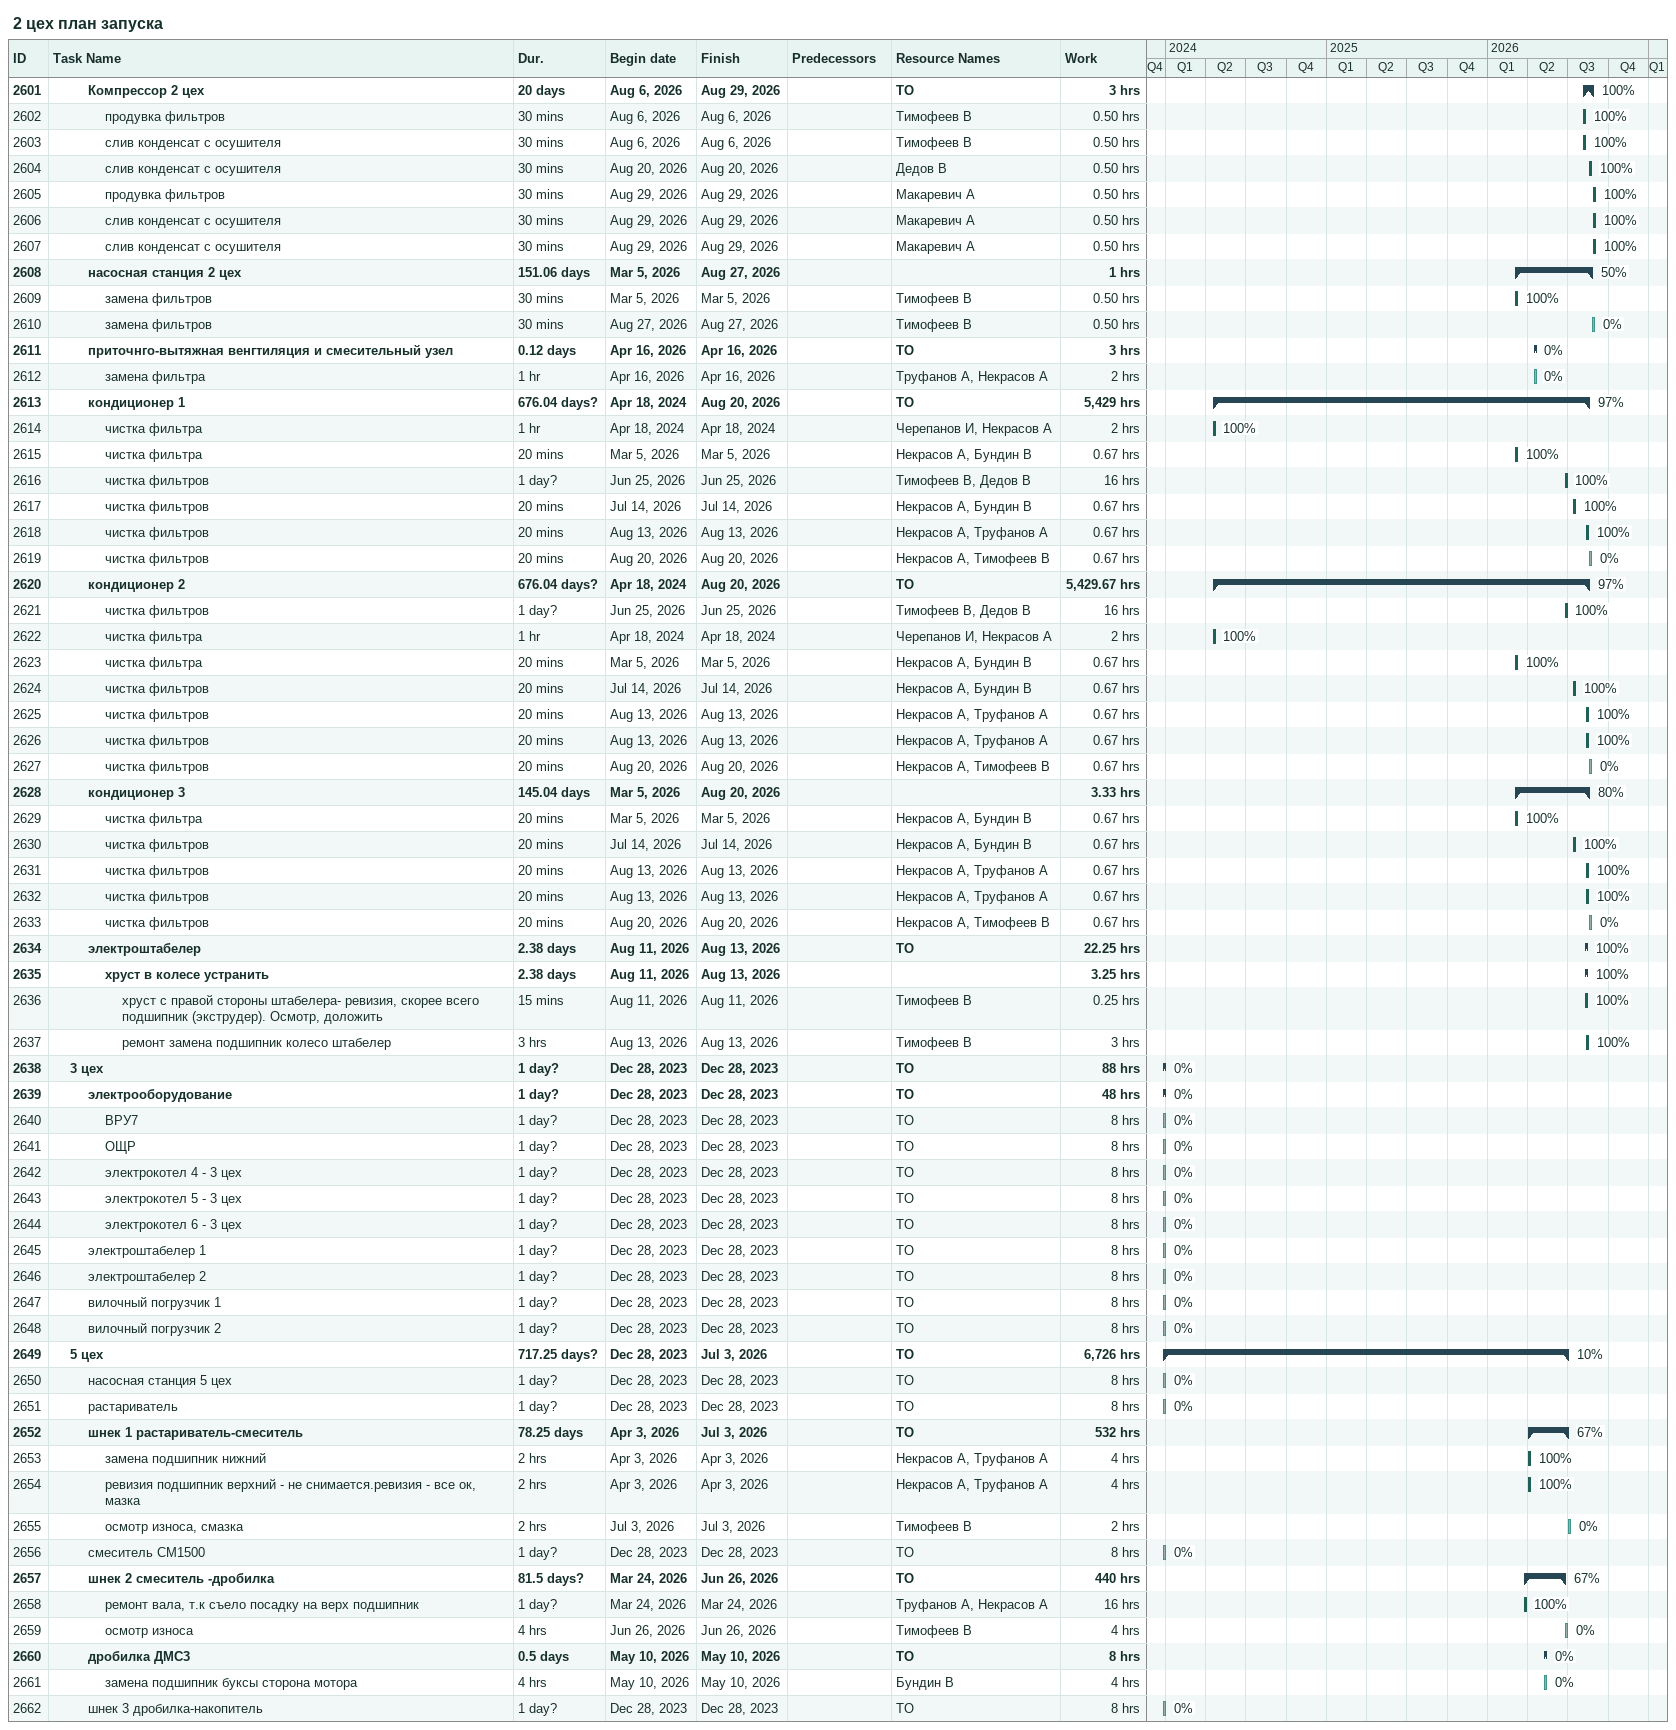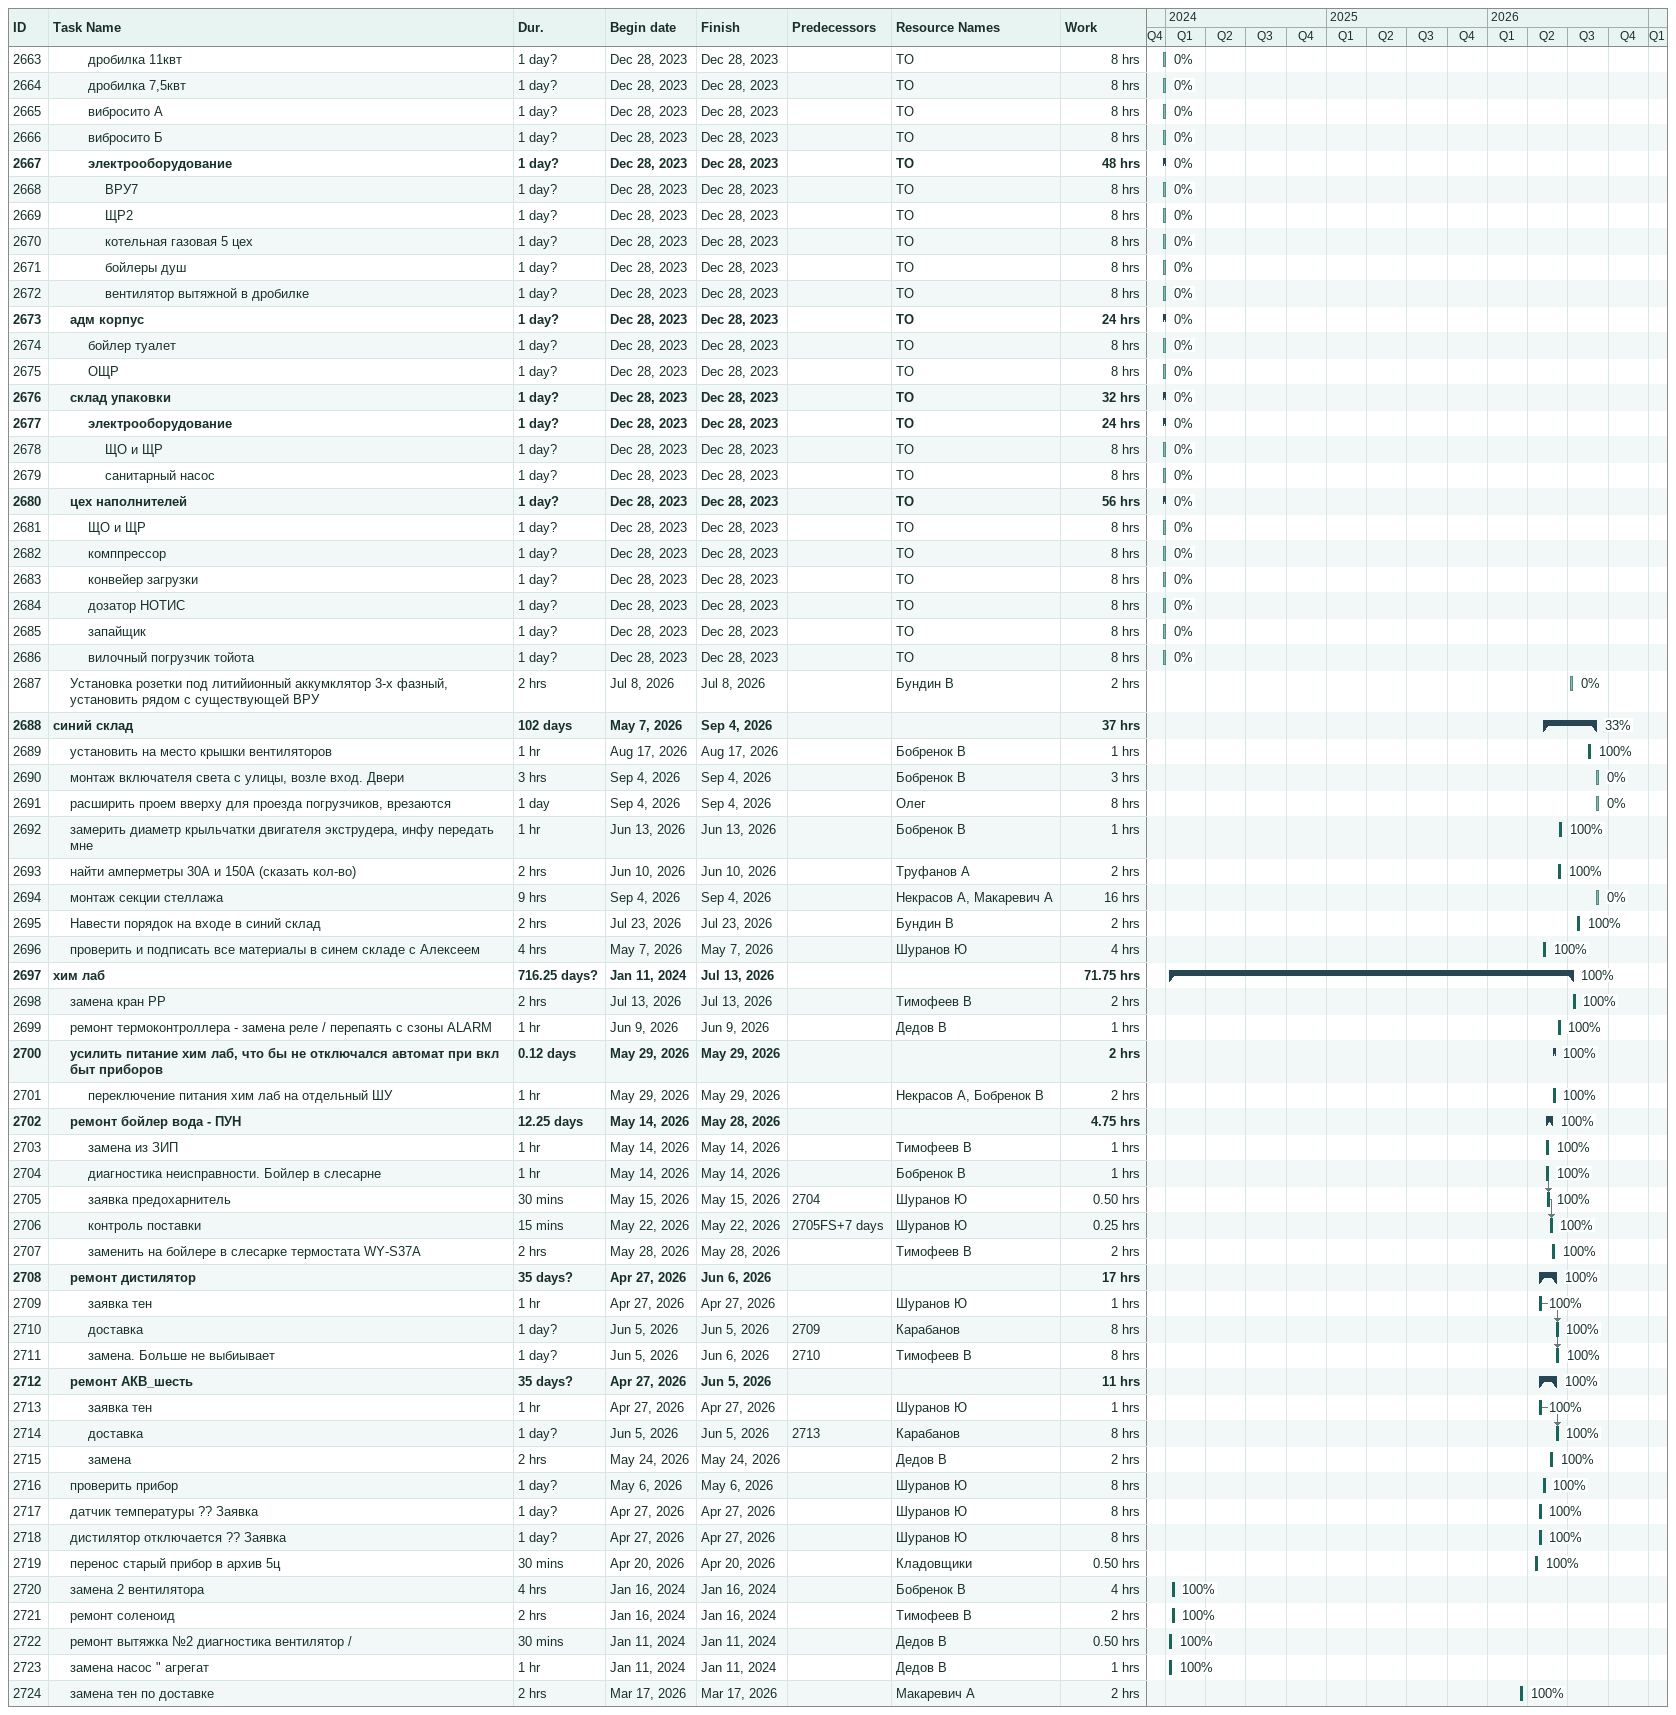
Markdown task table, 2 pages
2 цех план запуска

| ID | Level | Task | Duration | Start | Finish | Predecessors | Resources | % complete | Work (h) |
|---|---|---|---|---|---|---|---|---|---|
| 2601 | 3 | **Компрессор 2 цех** | 20d | 2026-08-06 | 2026-08-29 |  | ТО | 100 | 3 |
| 2602 | 4 | продувка фильтров | 30min | 2026-08-06 | 2026-08-06 |  | Тимофеев В | 100 | 0.50 |
| 2603 | 4 | слив конденсат с осушителя | 30min | 2026-08-06 | 2026-08-06 |  | Тимофеев В | 100 | 0.50 |
| 2604 | 4 | слив конденсат с осушителя | 30min | 2026-08-20 | 2026-08-20 |  | Дедов В | 100 | 0.50 |
| 2605 | 4 | продувка фильтров | 30min | 2026-08-29 | 2026-08-29 |  | Макаревич А | 100 | 0.50 |
| 2606 | 4 | слив конденсат с осушителя | 30min | 2026-08-29 | 2026-08-29 |  | Макаревич А | 100 | 0.50 |
| 2607 | 4 | слив конденсат с осушителя | 30min | 2026-08-29 | 2026-08-29 |  | Макаревич А | 100 | 0.50 |
| 2608 | 3 | **насосная станция 2 цех** | 151.06d | 2026-03-05 | 2026-08-27 |  |  | 50 | 1 |
| 2609 | 4 | замена фильтров | 30min | 2026-03-05 | 2026-03-05 |  | Тимофеев В | 100 | 0.50 |
| 2610 | 4 | замена фильтров | 30min | 2026-08-27 | 2026-08-27 |  | Тимофеев В | 0 | 0.50 |
| 2611 | 3 | **приточнго-вытяжная венгтиляция и смесительный узел** | 0.12d | 2026-04-16 | 2026-04-16 |  | ТО | 0 | 3 |
| 2612 | 4 | замена фильтра | 1h | 2026-04-16 | 2026-04-16 |  | Труфанов А, Некрасов А | 0 | 2 |
| 2613 | 3 | **кондиционер 1** | 676.04d? | 2024-04-18 | 2026-08-20 |  | ТО | 97 | 5429 |
| 2614 | 4 | чистка фильтра | 1h | 2024-04-18 | 2024-04-18 |  | Черепанов И, Некрасов А | 100 | 2 |
| 2615 | 4 | чистка фильтра | 20min | 2026-03-05 | 2026-03-05 |  | Некрасов А, Бундин В | 100 | 0.67 |
| 2616 | 4 | чистка фильтров | 1d? | 2026-06-25 | 2026-06-25 |  | Тимофеев В, Дедов В | 100 | 16 |
| 2617 | 4 | чистка фильтров | 20min | 2026-07-14 | 2026-07-14 |  | Некрасов А, Бундин В | 100 | 0.67 |
| 2618 | 4 | чистка фильтров | 20min | 2026-08-13 | 2026-08-13 |  | Некрасов А, Труфанов А | 100 | 0.67 |
| 2619 | 4 | чистка фильтров | 20min | 2026-08-20 | 2026-08-20 |  | Некрасов А, Тимофеев В | 0 | 0.67 |
| 2620 | 3 | **кондиционер 2** | 676.04d? | 2024-04-18 | 2026-08-20 |  | ТО | 97 | 5429.67 |
| 2621 | 4 | чистка фильтров | 1d? | 2026-06-25 | 2026-06-25 |  | Тимофеев В, Дедов В | 100 | 16 |
| 2622 | 4 | чистка фильтра | 1h | 2024-04-18 | 2024-04-18 |  | Черепанов И, Некрасов А | 100 | 2 |
| 2623 | 4 | чистка фильтра | 20min | 2026-03-05 | 2026-03-05 |  | Некрасов А, Бундин В | 100 | 0.67 |
| 2624 | 4 | чистка фильтров | 20min | 2026-07-14 | 2026-07-14 |  | Некрасов А, Бундин В | 100 | 0.67 |
| 2625 | 4 | чистка фильтров | 20min | 2026-08-13 | 2026-08-13 |  | Некрасов А, Труфанов А | 100 | 0.67 |
| 2626 | 4 | чистка фильтров | 20min | 2026-08-13 | 2026-08-13 |  | Некрасов А, Труфанов А | 100 | 0.67 |
| 2627 | 4 | чистка фильтров | 20min | 2026-08-20 | 2026-08-20 |  | Некрасов А, Тимофеев В | 0 | 0.67 |
| 2628 | 3 | **кондиционер 3** | 145.04d | 2026-03-05 | 2026-08-20 |  |  | 80 | 3.33 |
| 2629 | 4 | чистка фильтра | 20min | 2026-03-05 | 2026-03-05 |  | Некрасов А, Бундин В | 100 | 0.67 |
| 2630 | 4 | чистка фильтров | 20min | 2026-07-14 | 2026-07-14 |  | Некрасов А, Бундин В | 100 | 0.67 |
| 2631 | 4 | чистка фильтров | 20min | 2026-08-13 | 2026-08-13 |  | Некрасов А, Труфанов А | 100 | 0.67 |
| 2632 | 4 | чистка фильтров | 20min | 2026-08-13 | 2026-08-13 |  | Некрасов А, Труфанов А | 100 | 0.67 |
| 2633 | 4 | чистка фильтров | 20min | 2026-08-20 | 2026-08-20 |  | Некрасов А, Тимофеев В | 0 | 0.67 |
| 2634 | 3 | **электроштабелер** | 2.38d | 2026-08-11 | 2026-08-13 |  | ТО | 100 | 22.25 |
| 2635 | 4 | **хруст в колесе устранить** | 2.38d | 2026-08-11 | 2026-08-13 |  |  | 100 | 3.25 |
| 2636 | 5 | хруст с правой стороны штабелера- ревизия, скорее всего подшипник (экструдер). Осмотр, доложить | 15min | 2026-08-11 | 2026-08-11 |  | Тимофеев В | 100 | 0.25 |
| 2637 | 5 | ремонт замена подшипник колесо штабелер | 3h | 2026-08-13 | 2026-08-13 |  | Тимофеев В | 100 | 3 |
| 2638 | 2 | **3 цех** | 1d? | 2023-12-28 | 2023-12-28 |  | ТО | 0 | 88 |
| 2639 | 3 | **электрооборудование** | 1d? | 2023-12-28 | 2023-12-28 |  | ТО | 0 | 48 |
| 2640 | 4 | ВРУ7 | 1d? | 2023-12-28 | 2023-12-28 |  | ТО | 0 | 8 |
| 2641 | 4 | ОЩР | 1d? | 2023-12-28 | 2023-12-28 |  | ТО | 0 | 8 |
| 2642 | 4 | электрокотел 4 - 3 цех | 1d? | 2023-12-28 | 2023-12-28 |  | ТО | 0 | 8 |
| 2643 | 4 | электрокотел 5 - 3 цех | 1d? | 2023-12-28 | 2023-12-28 |  | ТО | 0 | 8 |
| 2644 | 4 | электрокотел 6 - 3 цех | 1d? | 2023-12-28 | 2023-12-28 |  | ТО | 0 | 8 |
| 2645 | 3 | электроштабелер 1 | 1d? | 2023-12-28 | 2023-12-28 |  | ТО | 0 | 8 |
| 2646 | 3 | электроштабелер 2 | 1d? | 2023-12-28 | 2023-12-28 |  | ТО | 0 | 8 |
| 2647 | 3 | вилочный погрузчик 1 | 1d? | 2023-12-28 | 2023-12-28 |  | ТО | 0 | 8 |
| 2648 | 3 | вилочный погрузчик 2 | 1d? | 2023-12-28 | 2023-12-28 |  | ТО | 0 | 8 |
| 2649 | 2 | **5 цех** | 717.25d? | 2023-12-28 | 2026-07-03 |  | ТО | 10 | 6726 |
| 2650 | 3 | насосная станция 5 цех | 1d? | 2023-12-28 | 2023-12-28 |  | ТО | 0 | 8 |
| 2651 | 3 | растариватель | 1d? | 2023-12-28 | 2023-12-28 |  | ТО | 0 | 8 |
| 2652 | 3 | **шнек 1 растариватель-смеситель** | 78.25d | 2026-04-03 | 2026-07-03 |  | ТО | 67 | 532 |
| 2653 | 4 | замена подшипник нижний | 2h | 2026-04-03 | 2026-04-03 |  | Некрасов А, Труфанов А | 100 | 4 |
| 2654 | 4 | ревизия подшипник верхний - не снимается.ревизия - все ок, мазка | 2h | 2026-04-03 | 2026-04-03 |  | Некрасов А, Труфанов А | 100 | 4 |
| 2655 | 4 | осмотр износа, смазка | 2h | 2026-07-03 | 2026-07-03 |  | Тимофеев В | 0 | 2 |
| 2656 | 3 | смеситель СМ1500 | 1d? | 2023-12-28 | 2023-12-28 |  | ТО | 0 | 8 |
| 2657 | 3 | **шнек 2 смеситель -дробилка** | 81.5d? | 2026-03-24 | 2026-06-26 |  | ТО | 67 | 440 |
| 2658 | 4 | ремонт вала, т.к съело посадку на верх подшипник | 1d? | 2026-03-24 | 2026-03-24 |  | Труфанов А, Некрасов А | 100 | 16 |
| 2659 | 4 | осмотр износа | 4h | 2026-06-26 | 2026-06-26 |  | Тимофеев В | 0 | 4 |
| 2660 | 3 | **дробилка ДМС3** | 0.5d | 2026-05-10 | 2026-05-10 |  | ТО | 0 | 8 |
| 2661 | 4 | замена подшипник буксы сторона мотора | 4h | 2026-05-10 | 2026-05-10 |  | Бундин В | 0 | 4 |
| 2662 | 3 | шнек 3 дробилка-накопитель | 1d? | 2023-12-28 | 2023-12-28 |  | ТО | 0 | 8 |
| 2663 | 3 | дробилка 11квт | 1d? | 2023-12-28 | 2023-12-28 |  | ТО | 0 | 8 |
| 2664 | 3 | дробилка 7,5квт | 1d? | 2023-12-28 | 2023-12-28 |  | ТО | 0 | 8 |
| 2665 | 3 | вибросито А | 1d? | 2023-12-28 | 2023-12-28 |  | ТО | 0 | 8 |
| 2666 | 3 | вибросито Б | 1d? | 2023-12-28 | 2023-12-28 |  | ТО | 0 | 8 |
| 2667 | 3 | **электрооборудование** | 1d? | 2023-12-28 | 2023-12-28 |  | ТО | 0 | 48 |
| 2668 | 4 | ВРУ7 | 1d? | 2023-12-28 | 2023-12-28 |  | ТО | 0 | 8 |
| 2669 | 4 | ЩР2 | 1d? | 2023-12-28 | 2023-12-28 |  | ТО | 0 | 8 |
| 2670 | 4 | котельная газовая 5 цех | 1d? | 2023-12-28 | 2023-12-28 |  | ТО | 0 | 8 |
| 2671 | 4 | бойлеры душ | 1d? | 2023-12-28 | 2023-12-28 |  | ТО | 0 | 8 |
| 2672 | 4 | вентилятор вытяжной в дробилке | 1d? | 2023-12-28 | 2023-12-28 |  | ТО | 0 | 8 |
| 2673 | 2 | **адм корпус** | 1d? | 2023-12-28 | 2023-12-28 |  | ТО | 0 | 24 |
| 2674 | 3 | бойлер туалет | 1d? | 2023-12-28 | 2023-12-28 |  | ТО | 0 | 8 |
| 2675 | 3 | ОЩР | 1d? | 2023-12-28 | 2023-12-28 |  | ТО | 0 | 8 |
| 2676 | 2 | **склад упаковки** | 1d? | 2023-12-28 | 2023-12-28 |  | ТО | 0 | 32 |
| 2677 | 3 | **электрооборудование** | 1d? | 2023-12-28 | 2023-12-28 |  | ТО | 0 | 24 |
| 2678 | 4 | ЩО и ЩР | 1d? | 2023-12-28 | 2023-12-28 |  | ТО | 0 | 8 |
| 2679 | 4 | санитарный насос | 1d? | 2023-12-28 | 2023-12-28 |  | ТО | 0 | 8 |
| 2680 | 2 | **цех наполнителей** | 1d? | 2023-12-28 | 2023-12-28 |  | ТО | 0 | 56 |
| 2681 | 3 | ЩО и ЩР | 1d? | 2023-12-28 | 2023-12-28 |  | ТО | 0 | 8 |
| 2682 | 3 | комппрессор | 1d? | 2023-12-28 | 2023-12-28 |  | ТО | 0 | 8 |
| 2683 | 3 | конвейер загрузки | 1d? | 2023-12-28 | 2023-12-28 |  | ТО | 0 | 8 |
| 2684 | 3 | дозатор НОТИС | 1d? | 2023-12-28 | 2023-12-28 |  | ТО | 0 | 8 |
| 2685 | 3 | запайщик | 1d? | 2023-12-28 | 2023-12-28 |  | ТО | 0 | 8 |
| 2686 | 3 | вилочный погрузчик тойота | 1d? | 2023-12-28 | 2023-12-28 |  | ТО | 0 | 8 |
| 2687 | 2 | Установка розетки под литийионный аккумклятор 3-х фазный, установить рядом с существующей ВРУ | 2h | 2026-07-08 | 2026-07-08 |  | Бундин В | 0 | 2 |
| 2688 | 1 | **синий склад** | 102d | 2026-05-07 | 2026-09-04 |  |  | 33 | 37 |
| 2689 | 2 | установить на место крышки вентиляторов | 1h | 2026-08-17 | 2026-08-17 |  | Бобренок В | 100 | 1 |
| 2690 | 2 | монтаж включателя света с улицы, возле вход. Двери | 3h | 2026-09-04 | 2026-09-04 |  | Бобренок В | 0 | 3 |
| 2691 | 2 | расширить проем вверху для проезда погрузчиков, врезаются | 1d | 2026-09-04 | 2026-09-04 |  | Олег | 0 | 8 |
| 2692 | 2 | замерить диаметр крыльчатки двигателя экструдера, инфу передать мне | 1h | 2026-06-13 | 2026-06-13 |  | Бобренок В | 100 | 1 |
| 2693 | 2 | найти амперметры 30А и 150А (сказать кол-во) | 2h | 2026-06-10 | 2026-06-10 |  | Труфанов А | 100 | 2 |
| 2694 | 2 | монтаж секции стеллажа | 9h | 2026-09-04 | 2026-09-04 |  | Некрасов А, Макаревич А | 0 | 16 |
| 2695 | 2 | Навести порядок на входе в синий склад | 2h | 2026-07-23 | 2026-07-23 |  | Бундин В | 100 | 2 |
| 2696 | 2 | проверить и подписать все материалы в синем складе с Алексеем | 4h | 2026-05-07 | 2026-05-07 |  | Шуранов Ю | 100 | 4 |
| 2697 | 1 | **хим лаб** | 716.25d? | 2024-01-11 | 2026-07-13 |  |  | 100 | 71.75 |
| 2698 | 2 | замена кран РР | 2h | 2026-07-13 | 2026-07-13 |  | Тимофеев В | 100 | 2 |
| 2699 | 2 | ремонт термоконтроллера - замена реле / перепаять с сзоны ALARM | 1h | 2026-06-09 | 2026-06-09 |  | Дедов В | 100 | 1 |
| 2700 | 2 | **усилить питание хим лаб, что бы не отключался автомат при вкл быт приборов** | 0.12d | 2026-05-29 | 2026-05-29 |  |  | 100 | 2 |
| 2701 | 3 | переключение питания хим лаб на отдельный ШУ | 1h | 2026-05-29 | 2026-05-29 |  | Некрасов А, Бобренок В | 100 | 2 |
| 2702 | 2 | **ремонт бойлер вода - ПУН** | 12.25d | 2026-05-14 | 2026-05-28 |  |  | 100 | 4.75 |
| 2703 | 3 | замена из ЗИП | 1h | 2026-05-14 | 2026-05-14 |  | Тимофеев В | 100 | 1 |
| 2704 | 3 | диагностика неисправности. Бойлер в слесарне | 1h | 2026-05-14 | 2026-05-14 |  | Бобренок В | 100 | 1 |
| 2705 | 3 | заявка предохарнитель | 30min | 2026-05-15 | 2026-05-15 | 2704 | Шуранов Ю | 100 | 0.50 |
| 2706 | 3 | контроль поставки | 15min | 2026-05-22 | 2026-05-22 | 2705FS+7d | Шуранов Ю | 100 | 0.25 |
| 2707 | 3 | заменить на бойлере в слесарке термостата WY-S37A | 2h | 2026-05-28 | 2026-05-28 |  | Тимофеев В | 100 | 2 |
| 2708 | 2 | **ремонт дистилятор** | 35d? | 2026-04-27 | 2026-06-06 |  |  | 100 | 17 |
| 2709 | 3 | заявка тен | 1h | 2026-04-27 | 2026-04-27 |  | Шуранов Ю | 100 | 1 |
| 2710 | 3 | доставка | 1d? | 2026-06-05 | 2026-06-05 | 2709 | Карабанов | 100 | 8 |
| 2711 | 3 | замена. Больше не выбиывает | 1d? | 2026-06-05 | 2026-06-06 | 2710 | Тимофеев В | 100 | 8 |
| 2712 | 2 | **ремонт АКВ_шесть** | 35d? | 2026-04-27 | 2026-06-05 |  |  | 100 | 11 |
| 2713 | 3 | заявка тен | 1h | 2026-04-27 | 2026-04-27 |  | Шуранов Ю | 100 | 1 |
| 2714 | 3 | доставка | 1d? | 2026-06-05 | 2026-06-05 | 2713 | Карабанов | 100 | 8 |
| 2715 | 3 | замена | 2h | 2026-05-24 | 2026-05-24 |  | Дедов В | 100 | 2 |
| 2716 | 2 | проверить прибор | 1d? | 2026-05-06 | 2026-05-06 |  | Шуранов Ю | 100 | 8 |
| 2717 | 2 | датчик температуры ?? Заявка | 1d? | 2026-04-27 | 2026-04-27 |  | Шуранов Ю | 100 | 8 |
| 2718 | 2 | дистилятор отключается ?? Заявка | 1d? | 2026-04-27 | 2026-04-27 |  | Шуранов Ю | 100 | 8 |
| 2719 | 2 | перенос старый прибор в архив 5ц | 30min | 2026-04-20 | 2026-04-20 |  | Кладовщики | 100 | 0.50 |
| 2720 | 2 | замена 2 вентилятора | 4h | 2024-01-16 | 2024-01-16 |  | Бобренок В | 100 | 4 |
| 2721 | 2 | ремонт соленоид | 2h | 2024-01-16 | 2024-01-16 |  | Тимофеев В | 100 | 2 |
| 2722 | 2 | ремонт вытяжка №2 диагностика вентилятор / | 30min | 2024-01-11 | 2024-01-11 |  | Дедов В | 100 | 0.50 |
| 2723 | 2 | замена насос " агрегат | 1h | 2024-01-11 | 2024-01-11 |  | Дедов В | 100 | 1 |
| 2724 | 2 | замена тен по доставке | 2h | 2026-03-17 | 2026-03-17 |  | Макаревич А | 100 | 2 |
